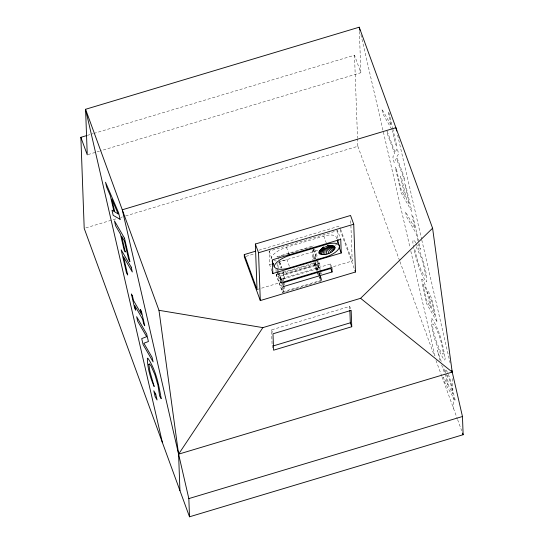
<?xml version="1.0" encoding="UTF-8"?>
<svg xmlns="http://www.w3.org/2000/svg" width="544" height="544" viewBox="0 0 544 544"><rect width="100%" height="100%" fill="white"/><g stroke="black" fill="none" stroke-linecap="round" stroke-linejoin="round"><path stroke-width="0.41" stroke-dasharray="2.72 2.04" d="M280.956 279.65L279.942 276.338L280.908 279.684L318.825 268.314L318.458 266.274L317.859 264.962L279.942 276.338M317.859 264.962L318.825 268.314M87.366 135.381L93.044 133.674M93.86 133.43L354.498 55.243L360.876 72.726L100.239 150.912M88.06 154.564L99.43 151.157M85.83 227.888L116.688 218.634M120.748 217.416L122.366 216.927M125.616 215.954L357.836 146.288L357.558 138.706M258.903 250.199L339.442 226.039L340.313 228.419M245.97 256.38L254.918 253.694M271.973 271.13L269.647 264.772L269.151 251.117L337.559 230.595L340.748 239.333M271.415 258.794A15.769 6.712 -20.1 0 1 271.055 258.026A17.007 7.235 -20.1 0 1 286.47 247.282L323.782 236.089A13.185 5.61 -20.1 0 1 336.532 238.388A15.055 6.406 -20.1 0 1 336.362 239.21M276.848 256.809L313.398 245.847M281.772 255.843L277.753 257.047L277.732 256.55L279.473 261.317M282.574 255.598L295.446 251.736M296.256 251.498L312.344 246.67L312.324 246.167L313.194 248.554M269.647 264.772L271.259 264.289M278.501 262.12L318.743 250.043M334.839 245.215L338.055 244.249M313.99 259.216L313.908 256.924L315.078 256.571L316.526 260.549M320.912 281.126L282.622 292.611L276.236 275.128L276.209 274.4L315.302 262.677L318.199 270.62M276.236 275.128L315.33 263.405L315.302 262.677M283.478 280.956L283.234 274.292L319.784 263.33L318.913 260.943M281.928 283.159L281.758 278.603L330.623 263.949L331.643 266.744M257.026 289.551L282.241 281.982M333.492 266.608L352.206 260.998L350.662 218.844M283.75 288.449L284.634 288.184L284.546 285.777M319.226 277.807L320.3 277.488L320.117 272.49M272.054 343.794L271.544 329.861L349.724 306.415L350.873 309.556M415.834 242.903L414.657 241.04L413.154 239.931L412.808 242.107L413.576 247.357M416.119 246.731L421.056 257.224A12.56 1.55 73.3 0 1 423.599 265.52L425.231 273.17L425.014 276.06C421.722 273.136 420.566 268.342 418.846 264.384A12.77 1.578 73.3 0 1 416.316 256.115L415.058 250.648A12.716 1.571 73.3 0 1 414.705 248.574M391.632 129.146L383.017 114.124L381.834 108.99L391.272 125.446L388.096 111.649L389.361 113.852L392.557 127.765M416.167 243.528C421.648 255.415 426.788 268.688 426.754 281.772L426.142 281.622C419.138 271.85 416.548 259.617 413.739 248.112M447.528 372.32L445.427 369.192L445.386 373.123L443.17 366.867M387.178 131.254L395.066 152.429L397.29 148.322L398.582 153.945L396.678 156.998L403.417 174.978L404.777 180.894L396.399 158.406L394.148 162.547L392.863 156.944L394.788 153.836L387.96 135.626L386.934 131.172M357.836 146.288L399.684 260.923M399.976 261.718L434.268 355.647M436.009 360.427L441.762 376.183M442.048 376.972L457.327 418.826M457.62 419.621L461.679 430.746M340.605 229.214L352.206 260.998M340.109 229.901L354.321 268.838M323.782 236.089L326.237 242.814M314.561 249.023L318.621 260.148M313.487 249.349L316.676 258.087M317.839 261.27L318.709 263.65L318.934 269.776M313.507 249.846L316.696 258.59M316.982 259.386L318.723 264.153L284.131 274.53L282.968 271.347M316.819 261.344L320.593 271.674M320.878 272.462L321.456 274.054M313.908 256.924L314.779 259.311M315.064 260.107L318.546 269.64M319.709 272.816L320.287 274.407M318.492 271.415L319.654 274.591M319.94 275.386L321.681 280.153L282.594 291.883L276.209 274.4M315.33 263.405L317.941 270.552M319.097 273.734L319.967 276.114M320.26 276.91L321.708 280.881L321.572 277.107M314.792 262.392L317.689 270.334M318.852 273.51L320.3 277.488M317.03 270.973L314.126 263.024L314.044 260.739M317.322 271.769L320.511 280.507L320.314 275.169M313.718 262.711L317.193 272.245M317.485 273.04L318.648 276.216M286.47 247.282L288.925 254.007M289.374 266.254L286.919 259.529A15.769 6.712 -20.1 0 1 281.343 260.834M279.759 262.113L281.792 267.668M283.24 271.646L284.111 274.026L284.335 280.153M279.487 261.814L281.812 268.172M278.882 262.371L280.915 267.934M282.363 271.905L283.234 274.292M281.758 278.603L282.526 280.704M282.309 281.826L278.249 270.708L277.984 263.473M278.902 272.714L282.091 281.459M278.242 273.353L282.302 284.478M277.148 271.476L282.078 284.988M269.151 251.117L272.34 259.855M271.544 329.861L272.694 333.01M272.721 347.827L272.088 344.617M440.008 360.237L437.362 350.445L441.238 361.393M441.674 364.929L446.121 377.441L447.787 384.676L443.53 377.264L444.713 382.398L455.416 401.05L450.044 379.202A10.703 1.326 73.3 0 0 448.365 374.326M397.616 135.143L421.586 239.163M421.777 239.986L450.133 362.998M392.748 128.581L396.889 146.581L395.624 144.378L392.448 130.58M417.751 240.584L416.072 233.281L406.633 216.832L405.457 211.691L414.888 228.147L411.713 214.35L412.978 216.553L420.505 249.281L419.24 247.078L418.499 243.834M360.924 34.639L410.088 247.969M410.856 251.28L435.057 356.293M452.465 378.617L452.88 390.062M453.138 397.093L453.56 408.496M359.36 31.416L360.876 72.726M354.498 55.243L357.524 137.863M349.724 306.415L349.846 309.692M337.559 230.595L337.851 238.626M330.623 263.949L330.759 267.743M319.784 263.33L320.09 271.653M319.049 272.986L319.165 276.202M315.078 256.571L315.16 258.862M313.521 249.179L313.888 259.175M312.46 249.886L312.848 260.324M284.458 283.363L284.512 284.974M283.574 286.192L283.764 291.53L277.386 274.047L277.304 271.762M282.424 287.307L282.622 292.611M277.093 263.473L277.25 267.641M277.277 268.471L277.372 270.966M276.019 269.062L276.155 272.877M276.413 261.011A15.769 6.712 -20.1 0 1 273.829 260.481M429.162 296.555L431.82 309.672L434.908 315.064C432.936 309.223 432.956 301.24 429.162 296.555M423.456 284.852L426.639 300.642L430.617 307.584C428.257 300.05 428.135 291.237 423.599 284.573L423.456 284.852M445.108 357.836L445.074 359.305L444.747 359.985L444.135 359.836C436.41 347.636 431.644 332.445 431.147 318.145L431.752 318.281C439.647 329.848 442.809 344.182 445.108 357.836M443.36 352.927L443 354.28C439.715 351.356 438.552 346.562 436.832 342.604A12.77 1.578 73.3 0 1 434.302 334.329L433.044 328.868A12.716 1.571 73.3 0 1 432.616 324.258L432.895 323.85C436.172 326.726 437.322 331.52 439.042 335.444A12.56 1.55 73.3 0 1 441.585 343.74L443.36 352.927M421.777 279.215L422.661 286.389L426.605 303.661L437.308 322.313C434.289 312.12 433.697 300.805 428.339 291.421L427.992 291.441L427.992 293.678L424.347 282.608L422.511 279.235L421.777 279.215M446.74 374.748L448.97 386.743L453.009 393.788C451.003 387.716 450.969 379.596 446.74 374.748M396.501 169.47L395.236 167.266L401.084 192.712L411.788 211.364L405.933 185.926L404.668 183.722L409.34 204.027L406.409 198.914L401.737 178.609L400.472 176.399L405.144 196.71L401.173 189.781L396.501 169.47"/><path stroke-width="0.82" d="M324.788 254.463L325.162 248.486L327.876 247.33L328.664 246.153L328.263 245.609L334.077 246.214L335.111 247.833C332.778 253.164 324.204 256.462 319.131 253.382L319.192 251.382L323.381 247.078L318.886 252.464M322.844 254.64L324.482 248.56L325.162 248.486M321.184 254.504L323.891 248.526L324.482 248.56M319.913 254.075L323.428 248.39L323.891 248.526M86.55 135.619L80.866 137.326L87.251 154.809L85.578 109.283L359.21 27.2L432.596 228.222L360.597 298.309L262.874 327.624L178.595 454.158L179.935 490.579M319.131 253.382L323.027 247.846M319.192 251.382L321.994 248.594M320.028 250.226L323.326 247.146M321.341 249.057C324.972 246.663 329.752 244.718 334.077 246.214M244.263 254.592L257.026 289.551L255.354 244.025L350.54 215.472L353.729 224.216L355.484 272.014L260.297 300.567L244.344 256.863L244.263 254.592L255.653 251.172M260.297 300.567L258.543 252.77L353.729 224.216M272.15 261.018L274.054 266.247A17.007 7.235 -20.1 0 1 289.469 255.496L326.781 244.304A13.185 5.61 -20.1 0 1 339.531 246.602L337.62 241.373M272.068 264.051L273.673 263.568M272.843 273.516L341.251 252.994L340.748 239.333L272.34 259.855L272.843 273.516L272.258 271.925M282.73 282.914L330.786 268.498L332.064 271.993L283.206 286.654L283.036 282.098L331.901 267.444L332.064 271.993M273.761 345.766L350.329 322.803L349.874 310.508M351.764 326.733L273.584 350.186L272.979 333.798L351.159 310.345L351.764 326.733L350.329 322.803M432.596 228.222L452.22 372.076L178.595 454.158L158.97 310.311L85.578 109.283L162.384 442.51M462.461 416.507L463.134 434.717L189.502 516.8L188.836 498.59L462.461 416.507L451.84 370.423M330.31 245.63L332.812 245.786M327.202 245.589L329.202 245.827M158.97 310.311L262.874 327.624M328.556 245.84L334.859 246.915M328.664 246.153L335.111 247.833M328.583 246.52L334.805 248.907M328.311 246.922L333.968 250.07M360.597 298.309L452.22 372.076M327.876 247.33L332.656 251.233M327.298 247.71L330.956 252.321M326.624 248.05L328.991 253.266M462.55 433.126L463.134 434.717M354.899 270.422L355.484 272.014M339.218 247.432L341.251 252.994M288.925 254.007L289.469 255.496M255.354 244.025L258.543 252.77M189.502 516.8L84.204 228.378L80.866 137.326M396.664 131.016L395.903 127.711L122.278 209.794L188.836 498.59M359.21 27.2L359.972 30.505M325.897 248.316L326.883 254M337.878 239.435L338.001 242.644M274.054 266.247A15.769 6.712 -20.1 0 0 289.918 267.743L327.23 256.55A15.055 6.406 -20.1 0 0 339.531 246.602M148.852 364.398L149.926 371.586L154.183 386.539C150.307 377.822 147.444 367.846 147.356 358.278L147.886 358.244C155.972 370.022 158.78 384.771 161.214 398.67L159.63 395.937L158.012 385.499L154.931 374.789L151.042 365.935L149.471 363.848L148.852 364.398M146.662 336.702L141.712 338.586L143.106 344.61L153.122 361.889L152.075 357.347L143.888 343.23L148.41 341.523L146.662 333.982L136.646 316.696L137.693 321.246L146.662 336.702M120.129 219.314L113.186 215.349L111.989 210.168L113.954 211.398L110.289 195.575L106.665 187.17L105.522 182.233L118.626 212.833L120.129 219.314M118.184 213.942L114.75 211.868L111.778 199.022L118.184 213.942M124.494 238.184L114.471 220.905L115.6 225.767L120.428 234.09L124.107 249.988L125.29 252.028L121.611 236.13L124.433 241.006L128.717 259.508L129.9 261.548L124.494 238.184M131.186 267.104L121.169 249.818L126.521 272.966L127.704 275.006L123.474 256.727L132.314 271.966L131.186 267.104M132.41 295.739L131.383 293.971L134.728 308.421L135.748 310.182L134.64 305.388L142.616 319.144L143.725 323.938L144.752 325.7L141.406 311.256L140.379 309.488L141.488 314.282L133.518 300.526L132.41 295.739M155.706 394.08L153.789 390.776L155.149 396.644L157.066 399.956L155.706 394.08"/></g></svg>
